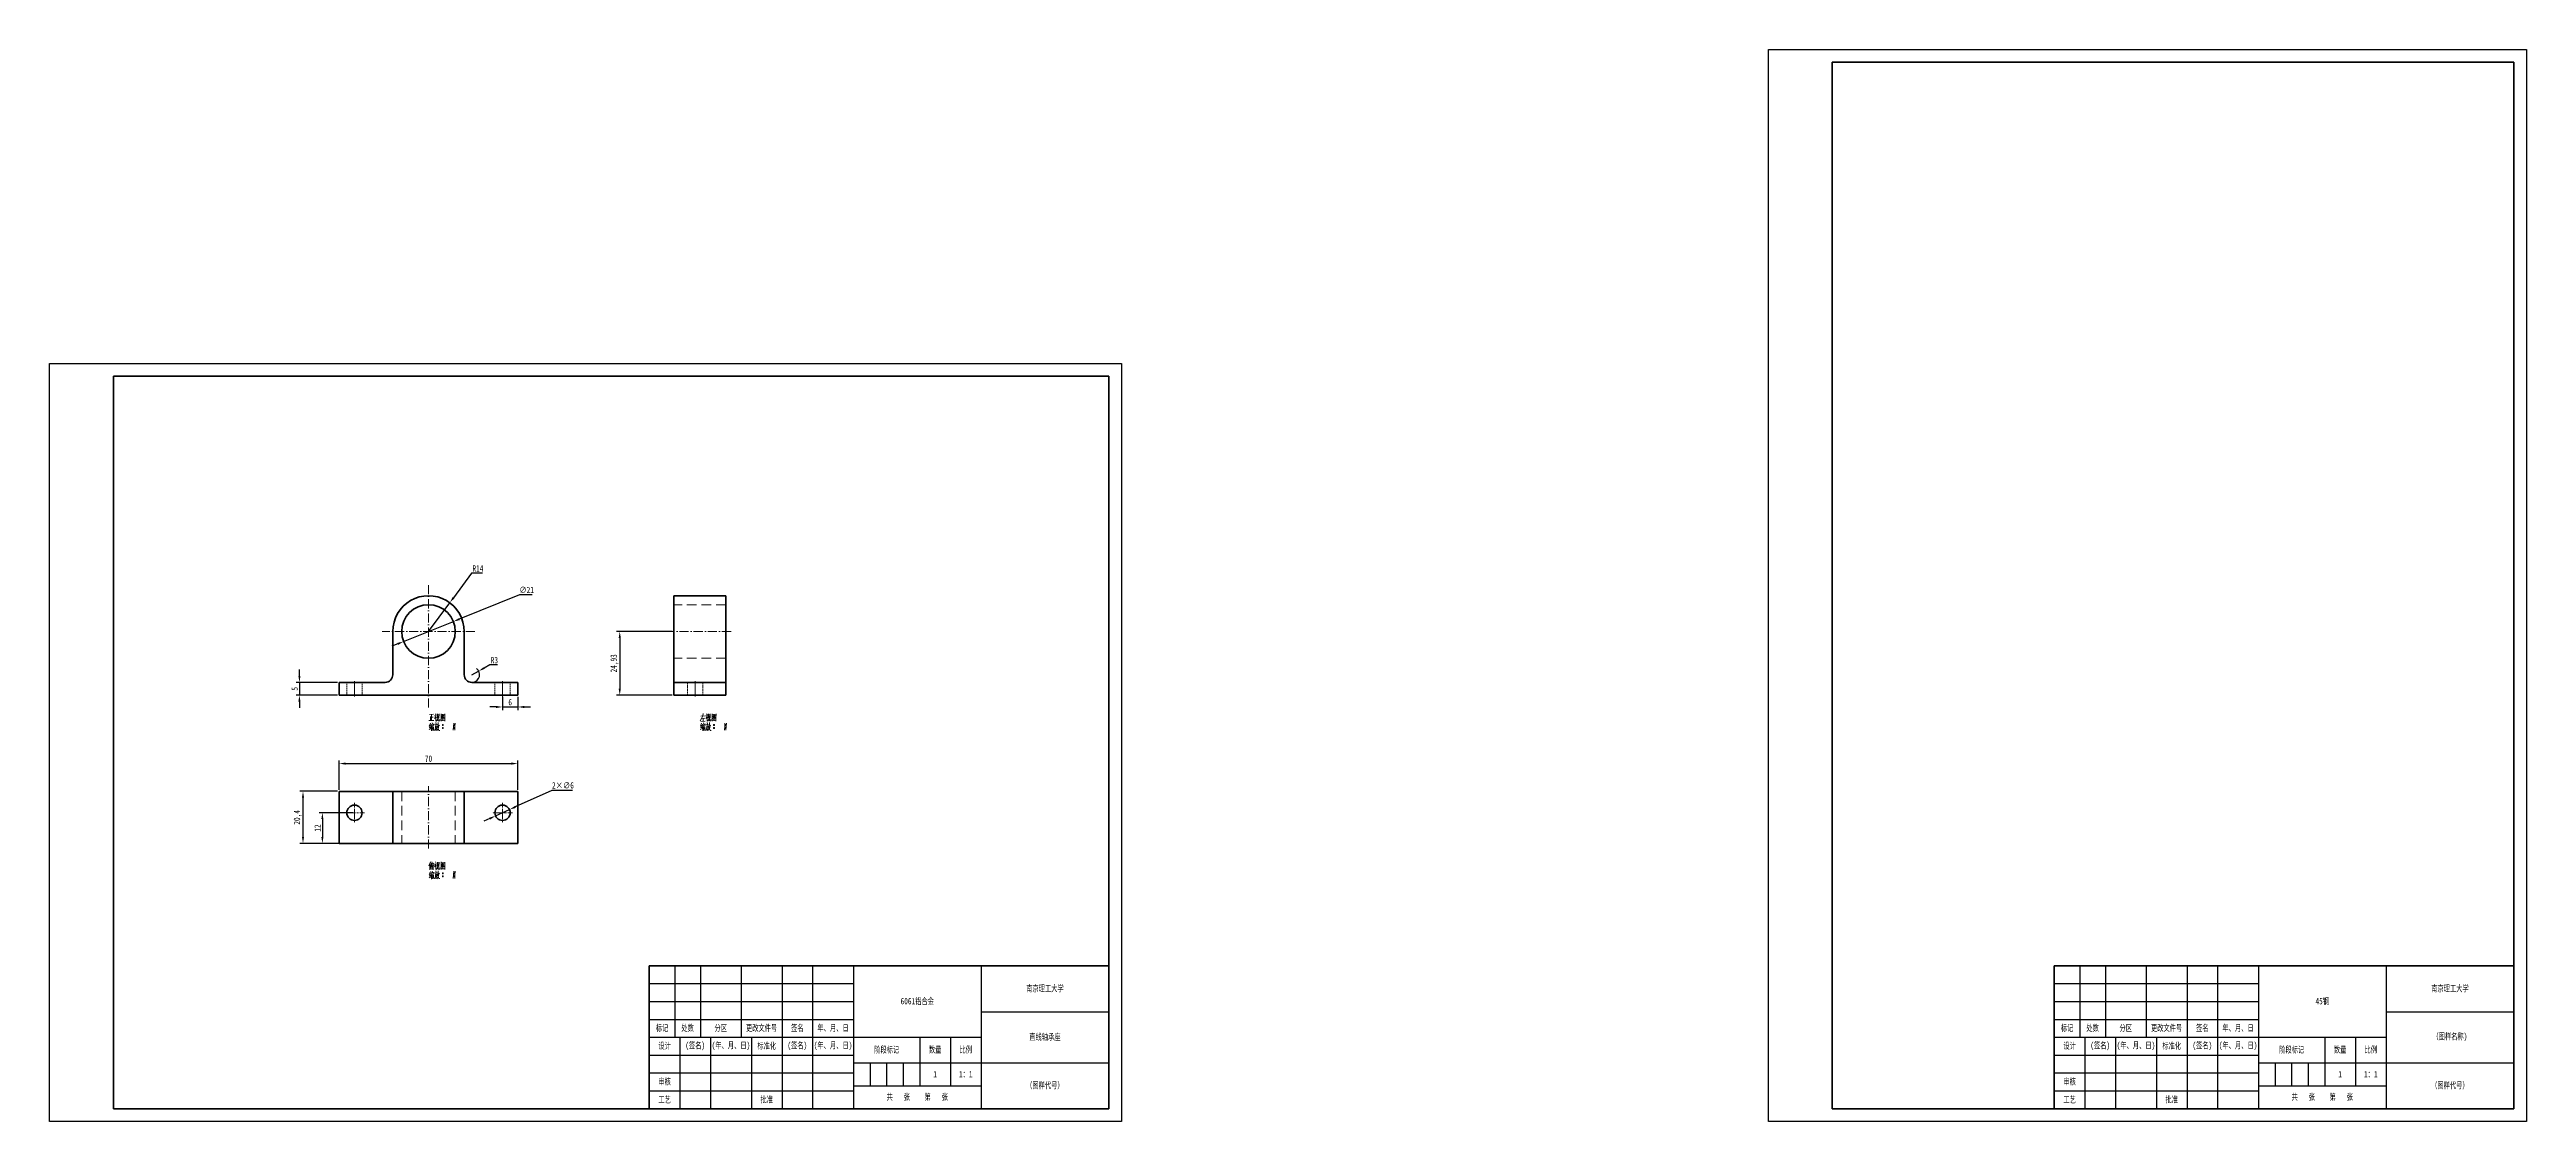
# Model space of a CAD drawing. Header units: millimetres. Extents: x 1050 to 2021, y 766 to 1186.
import ezdxf

# ---------------------------------------------------------------- set-up
doc = ezdxf.new("R2010")
doc.units = ezdxf.units.MM
doc.header["$LTSCALE"] = 0.3
for name, pattern in [('CENTER', [50.8, 31.75, -6.35, 6.35, -6.35]), ('DASHDOT', [18.5, 12, -3, 0.5, -3]), ('DASHED', [19.05, 12.7, -6.35])]:
    doc.linetypes.add(name, pattern=pattern)
for name, color, linetype, lineweight in [('尺寸线', 3, 'Continuous', 25), ('粗实线', 7, 'Continuous', 50), ('细实线', 7, 'Continuous', 25), ('细文本', 7, 'Continuous', 25), ('细点画线', 1, 'CENTER', 25), ('虚线', 2, 'DASHED', 25)]:
    doc.layers.add(name, color=color, linetype=linetype, lineweight=lineweight)
doc.styles.add('NUT Standard', font='simfang.ttf', dxfattribs={"width": 0.7, "height": 2.5})
doc.dimstyles.new('NUT Standard', dxfattribs={"dimtxt": 2.5, "dimasz": 2.5, "dimexe": 1.25, "dimexo": 0.625, "dimtad": 1, "dimtoh": 1, "dimtxsty": 'NUT Standard', "dimcen": 2.5, "dimadec": 0, "dimazin": 0, "dimtfac": 1, "dimtmove": 0, "dimatfit": 3, "dimfxl": 1, "dimarcsym": 0})

# ---------------------------------------------------------------- blocks, each defined once
blk = doc.blocks.new('*D18')
at = {"layer": 'Defpoints', "color": 0, "ltscale": 0.5, "transparency": 16777216}
for p in [(1224.8, 885.33), (1230.26, 887.81)]:
    blk.add_point(p, dxfattribs=at)
at = {"layer": '尺寸线', "color": 0, "lineweight": -2, "ltscale": 0.5, "transparency": 16777216}
for p, q in [((1246.87, 895.34), (1232.54, 888.84)), ((1254.92, 895.34), (1246.87, 895.34)), ((1222.52, 884.3), (1220.24, 883.27)), ((1224.8, 885.33), (1230.26, 887.81))]:
    blk.add_line(p, q, dxfattribs=at)
at = {"layer": '尺寸线', "color": 0, "ltscale": 0.5, "transparency": 16777216}
for points in [[(1222.35, 884.68), (1222.69, 883.92), (1224.8, 885.33)], [(1232.37, 889.22), (1232.71, 888.46), (1230.26, 887.81)]]:
    blk.add_solid(points, dxfattribs=at)
at = {"layer": '尺寸线', "color": 0, "ltscale": 0.5, "transparency": 16777216, "insert": (1251.21, 897.3), "char_height": 2.5, "attachment_point": 5, "style": 'NUT Standard'}
blk.add_mtext('2×∅6', dxfattribs=at)
blk = doc.blocks.new('*D19')
at = {"layer": 'Defpoints', "color": 0, "ltscale": 0.5, "transparency": 16777216}
for p in [(1233.53, 905.85), (1163.53, 894.97), (1233.53, 894.97)]:
    blk.add_point(p, dxfattribs=at)
at = {"layer": '尺寸线', "color": 0, "lineweight": -2, "ltscale": 0.5, "transparency": 16777216}
for p, q in [((1163.53, 895.59), (1163.53, 907.1)), ((1166.03, 905.85), (1231.03, 905.85)), ((1233.53, 895.59), (1233.53, 907.1))]:
    blk.add_line(p, q, dxfattribs=at)
at = {"layer": '尺寸线', "color": 0, "ltscale": 0.5, "transparency": 16777216}
for points in [[(1166.03, 906.27), (1166.03, 905.43), (1163.53, 905.85)], [(1231.03, 906.27), (1231.03, 905.43), (1233.53, 905.85)]]:
    blk.add_solid(points, dxfattribs=at)
at = {"layer": '尺寸线', "color": 0, "ltscale": 0.5, "transparency": 16777216, "insert": (1198.53, 907.74), "char_height": 2.5, "attachment_point": 5, "style": 'NUT Standard'}
blk.add_mtext('70', dxfattribs=at)
blk = doc.blocks.new('*D20')
at = {"layer": 'Defpoints', "color": 0, "ltscale": 0.5, "transparency": 16777216}
for p in [(1163.53, 894.97), (1149.35, 874.57), (1163.53, 874.57)]:
    blk.add_point(p, dxfattribs=at)
at = {"layer": '尺寸线', "color": 0, "lineweight": -2, "ltscale": 0.5, "transparency": 16777216}
for p, q in [((1162.9, 894.97), (1148.1, 894.97)), ((1149.35, 892.47), (1149.35, 877.07)), ((1162.9, 874.57), (1148.1, 874.57))]:
    blk.add_line(p, q, dxfattribs=at)
at = {"layer": '尺寸线', "color": 0, "ltscale": 0.5, "transparency": 16777216}
for points in [[(1148.94, 892.47), (1149.77, 892.47), (1149.35, 894.97)], [(1148.94, 877.07), (1149.77, 877.07), (1149.35, 874.57)]]:
    blk.add_solid(points, dxfattribs=at)
at = {"layer": '尺寸线', "color": 0, "ltscale": 0.5, "transparency": 16777216, "insert": (1147.29, 884.77), "char_height": 2.5, "attachment_point": 5, "rotation": 90, "style": 'NUT Standard'}
blk.add_mtext('20,4', dxfattribs=at)
blk = doc.blocks.new('*D21')
at = {"layer": 'Defpoints', "color": 0, "ltscale": 0.5, "transparency": 16777216}
for p in [(1169.53, 886.57), (1156.95, 874.57), (1169.53, 874.57)]:
    blk.add_point(p, dxfattribs=at)
at = {"layer": '尺寸线', "color": 0, "lineweight": -2, "ltscale": 0.5, "transparency": 16777216}
for p, q in [((1168.9, 886.57), (1155.7, 886.57)), ((1156.95, 884.07), (1156.95, 877.07)), ((1168.9, 874.57), (1155.7, 874.57))]:
    blk.add_line(p, q, dxfattribs=at)
at = {"layer": '尺寸线', "color": 0, "ltscale": 0.5, "transparency": 16777216}
for points in [[(1156.53, 884.07), (1157.36, 884.07), (1156.95, 886.57)], [(1156.53, 877.07), (1157.36, 877.07), (1156.95, 874.57)]]:
    blk.add_solid(points, dxfattribs=at)
at = {"layer": '尺寸线', "color": 0, "ltscale": 0.5, "transparency": 16777216, "insert": (1155.07, 880.57), "char_height": 2.5, "attachment_point": 5, "rotation": 90, "style": 'NUT Standard'}
blk.add_mtext('12', dxfattribs=at)
blk = doc.blocks.new('*D22')
at = {"layer": 'Defpoints', "color": 0, "ltscale": 0.5, "transparency": 16777216}
for p in [(1147.95, 932.66), (1163.53, 937.66), (1163.53, 932.66)]:
    blk.add_point(p, dxfattribs=at)
at = {"layer": '尺寸线', "color": 0, "lineweight": -2, "ltscale": 0.5, "transparency": 16777216}
for p, q in [((1147.95, 940.16), (1147.95, 942.66)), ((1162.9, 937.66), (1146.7, 937.66)), ((1162.9, 932.66), (1146.7, 932.66)), ((1147.95, 937.66), (1147.95, 932.66)), ((1147.95, 930.16), (1147.95, 927.66))]:
    blk.add_line(p, q, dxfattribs=at)
at = {"layer": '尺寸线', "color": 0, "ltscale": 0.5, "transparency": 16777216}
for points in [[(1147.54, 940.16), (1148.37, 940.16), (1147.95, 937.66)], [(1147.54, 930.16), (1148.37, 930.16), (1147.95, 932.66)]]:
    blk.add_solid(points, dxfattribs=at)
at = {"layer": '尺寸线', "color": 0, "ltscale": 0.5, "transparency": 16777216, "insert": (1146.06, 935.16), "char_height": 2.5, "attachment_point": 5, "rotation": 90, "style": 'NUT Standard'}
blk.add_mtext('5', dxfattribs=at)
blk = doc.blocks.new('*D23')
at = {"layer": 'Defpoints', "color": 0, "ltscale": 0.5, "transparency": 16777216}
for p in [(1294.62, 957.59), (1273.47, 932.66), (1294.62, 932.66)]:
    blk.add_point(p, dxfattribs=at)
at = {"layer": '尺寸线', "color": 0, "lineweight": -2, "ltscale": 0.5, "transparency": 16777216}
for p, q in [((1294, 957.59), (1272.22, 957.59)), ((1273.47, 955.09), (1273.47, 935.16)), ((1294, 932.66), (1272.22, 932.66))]:
    blk.add_line(p, q, dxfattribs=at)
at = {"layer": '尺寸线', "color": 0, "ltscale": 0.5, "transparency": 16777216}
for points in [[(1273.05, 955.09), (1273.89, 955.09), (1273.47, 957.59)], [(1273.05, 935.16), (1273.89, 935.16), (1273.47, 932.66)]]:
    blk.add_solid(points, dxfattribs=at)
at = {"layer": '尺寸线', "color": 0, "ltscale": 0.5, "transparency": 16777216, "insert": (1271.4, 945.12), "char_height": 2.5, "attachment_point": 5, "rotation": 90, "style": 'NUT Standard'}
blk.add_mtext('24,93', dxfattribs=at)
blk = doc.blocks.new('*D24')
at = {"layer": 'Defpoints', "color": 0, "ltscale": 0.5, "transparency": 16777216}
for p in [(1227.53, 932.66), (1233.53, 932.66), (1233.53, 928.02)]:
    blk.add_point(p, dxfattribs=at)
at = {"layer": '尺寸线', "color": 0, "lineweight": -2, "ltscale": 0.5, "transparency": 16777216}
for p, q in [((1227.53, 932.03), (1227.53, 926.77)), ((1233.53, 932.03), (1233.53, 926.77)), ((1225.03, 928.02), (1222.53, 928.02)), ((1227.53, 928.02), (1233.53, 928.02)), ((1236.03, 928.02), (1238.53, 928.02))]:
    blk.add_line(p, q, dxfattribs=at)
at = {"layer": '尺寸线', "color": 0, "ltscale": 0.5, "transparency": 16777216}
for points in [[(1225.03, 928.44), (1225.03, 927.61), (1227.53, 928.02)], [(1236.03, 928.44), (1236.03, 927.61), (1233.53, 928.02)]]:
    blk.add_solid(points, dxfattribs=at)
at = {"layer": '尺寸线', "color": 0, "ltscale": 0.5, "transparency": 16777216, "insert": (1230.53, 929.91), "char_height": 2.5, "attachment_point": 5, "style": 'NUT Standard'}
blk.add_mtext('6', dxfattribs=at)
blk = doc.blocks.new('*D25')
at = {"layer": 'Defpoints', "color": 0, "ltscale": 0.5, "transparency": 16777216}
for p in [(1218.17, 942.09), (1215.53, 940.66)]:
    blk.add_point(p, dxfattribs=at)
at = {"layer": '尺寸线', "color": 0, "lineweight": -2, "ltscale": 0.5, "transparency": 16777216}
for p, q in [((1215.53, 940.66), (1218.17, 942.09)), ((1222.56, 944.47), (1220.36, 943.28)), ((1225.5, 944.47), (1222.56, 944.47))]:
    blk.add_line(p, q, dxfattribs=at)
blk.add_arc((1215.53, 940.66), 3, 281.93662, 52.38525, dxfattribs=at)
at = {"layer": '尺寸线', "color": 0, "ltscale": 0.5, "transparency": 16777216}
blk.add_solid([(1220.16, 943.65), (1220.56, 942.92), (1218.17, 942.09)], dxfattribs=at)
at = {"layer": '尺寸线', "color": 0, "ltscale": 0.5, "transparency": 16777216, "insert": (1224.34, 946.36), "char_height": 2.5, "attachment_point": 5, "style": 'NUT Standard'}
blk.add_mtext('R3', dxfattribs=at)
blk = doc.blocks.new('*D26')
at = {"layer": 'Defpoints', "color": 0, "ltscale": 0.5, "transparency": 16777216}
for p in [(1208.27, 961.5), (1188.79, 953.67)]:
    blk.add_point(p, dxfattribs=at)
at = {"layer": '尺寸线', "color": 0, "lineweight": -2, "ltscale": 0.5, "transparency": 16777216}
for p, q in [((1234.23, 971.93), (1210.59, 962.43)), ((1239.09, 971.93), (1234.23, 971.93)), ((1188.79, 953.67), (1208.27, 961.5)), ((1186.47, 952.74), (1184.15, 951.81))]:
    blk.add_line(p, q, dxfattribs=at)
at = {"layer": '尺寸线', "color": 0, "ltscale": 0.5, "transparency": 16777216}
for points in [[(1210.44, 962.82), (1210.75, 962.05), (1208.27, 961.5)], [(1186.31, 953.13), (1186.62, 952.35), (1188.79, 953.67)]]:
    blk.add_solid(points, dxfattribs=at)
at = {"layer": '尺寸线', "color": 0, "ltscale": 0.5, "transparency": 16777216, "insert": (1236.97, 973.89), "char_height": 2.5, "attachment_point": 5, "style": 'NUT Standard'}
blk.add_mtext('∅21', dxfattribs=at)
blk = doc.blocks.new('*D27')
at = {"layer": 'Defpoints', "color": 0, "ltscale": 0.5, "transparency": 16777216}
for p in [(1206.86, 968.84), (1198.53, 957.59)]:
    blk.add_point(p, dxfattribs=at)
at = {"layer": '尺寸线', "color": 0, "lineweight": -2, "ltscale": 0.5, "transparency": 16777216}
for p, q in [((1215.44, 980.43), (1208.35, 970.85)), ((1219.74, 980.43), (1215.44, 980.43)), ((1198.53, 957.59), (1206.86, 968.84))]:
    blk.add_line(p, q, dxfattribs=at)
at = {"layer": '尺寸线', "color": 0, "ltscale": 0.5, "transparency": 16777216}
blk.add_solid([(1208.01, 971.1), (1208.68, 970.6), (1206.86, 968.84)], dxfattribs=at)
at = {"layer": '尺寸线', "color": 0, "ltscale": 0.5, "transparency": 16777216, "insert": (1217.9, 982.3), "char_height": 2.5, "attachment_point": 5, "style": 'NUT Standard'}
blk.add_mtext('R14', dxfattribs=at)

msp = doc.modelspace()

# ---------------------------------------------------------------- linework, layer by layer
for p, q in [((1723.555, 765.619), (1723.555, 1185.619)), ((1723.555, 1185.619), (2020.555, 1185.619)), ((2020.555, 1185.619), (2020.555, 765.619)), ((1050.042, 1062.619), (1470.042, 1062.619)), ((1050.042, 765.619), (1050.042, 1062.619)), ((1470.042, 1062.619), (1470.042, 765.619)), ((2015.555, 854.619), (2015.555, 770.619)), ((1470.042, 765.619), (1050.042, 765.619)), ((2020.555, 765.619), (1723.555, 765.619))]:
    msp.add_line(p, q)
at = {"color": 7, "lineweight": 35}
for p, q in [((1294.623, 971.587), (1294.623, 957.587)), ((1315.023, 971.587), (1294.623, 971.587)), ((1315.023, 971.587), (1315.023, 957.587)), ((1184.529, 940.656), (1184.529, 957.587)), ((1212.529, 940.656), (1212.529, 957.587)), ((1294.623, 940.656), (1294.623, 957.587)), ((1315.023, 940.656), (1315.023, 957.587)), ((1163.529, 937.656), (1163.529, 932.656)), ((1163.529, 937.656), (1181.529, 937.656)), ((1233.529, 932.656), (1163.529, 932.656)), ((1233.529, 937.656), (1215.529, 937.656)), ((1233.529, 932.656), (1233.529, 937.656)), ((1294.623, 940.656), (1294.623, 937.656)), ((1294.623, 937.656), (1315.023, 937.656)), ((1294.623, 937.656), (1294.623, 932.656)), ((1294.623, 932.656), (1315.023, 932.656)), ((1315.023, 940.656), (1315.023, 937.656)), ((1315.023, 937.656), (1315.023, 932.656)), ((1163.529, 894.969), (1163.529, 874.569)), ((1163.529, 894.969), (1181.529, 894.969)), ((1184.529, 894.969), (1181.529, 894.969)), ((1184.529, 894.969), (1184.529, 874.569)), ((1212.529, 894.969), (1184.529, 894.969)), ((1215.529, 894.969), (1212.529, 894.969)), ((1212.529, 894.969), (1212.529, 874.569)), ((1233.529, 894.969), (1215.529, 894.969)), ((1233.529, 894.969), (1233.529, 874.569)), ((1163.529, 874.569), (1181.529, 874.569)), ((1184.529, 874.569), (1181.529, 874.569)), ((1212.529, 874.569), (1184.529, 874.569)), ((1215.529, 874.569), (1212.529, 874.569)), ((1233.529, 874.569), (1215.529, 874.569))]:
    msp.add_line(p, q, dxfattribs=at)
at = {"color": 7, "linetype": 'DASHED', "lineweight": 13, "ltscale": 0.125}
for p, q in [((1300.023, 932.656), (1300.023, 937.656)), ((1306.023, 932.656), (1306.023, 937.656))]:
    msp.add_line(p, q, dxfattribs=at)
at = {"color": 7, "lineweight": 13}
for points in [[(1198.704, 922.681), (1200.664, 922.786)], [(1198.984, 925.096), (1200.489, 925.166)], [(1199.264, 924.291), (1199.264, 922.716)], [(1199.754, 925.096), (1199.754, 923.941), (1199.754, 922.751)], [(1199.754, 923.976), (1200.384, 924.046)], [(1201.574, 924.711), (1201.399, 924.221), (1200.909, 923.486)], [(1200.944, 924.501), (1201.504, 924.571)], [(1201.224, 925.376), (1201.504, 924.956)], [(1201.399, 924.221), (1201.399, 922.436)], [(1201.399, 924.046), (1201.714, 923.731)], [(1201.504, 922.436), (1201.784, 922.716)], [(1201.784, 922.716), (1202.029, 923.066)], [(1201.994, 925.341), (1201.994, 923.661)], [(1202.659, 925.166), (1201.994, 925.096)], [(1202.204, 923.696), (1202.029, 923.066)], [(1202.309, 924.746), (1202.204, 923.696)], [(1202.344, 922.716), (1202.344, 923.801)], [(1202.484, 922.611), (1202.344, 922.716)], [(1202.904, 922.611), (1202.484, 922.611)], [(1202.589, 923.591), (1202.659, 925.271)], [(1202.904, 923.241), (1202.904, 922.611)], [(1203.429, 925.376), (1203.429, 923.906), (1203.429, 922.401)], [(1203.429, 925.341), (1203.429, 923.941), (1203.429, 922.541)], [(1204.899, 925.201), (1203.429, 925.061)], [(1203.429, 922.646), (1204.794, 922.751)], [(1203.499, 923.451), (1203.989, 923.871)], [(1204.199, 924.921), (1203.639, 924.116)], [(1203.954, 924.361), (1204.654, 923.626)], [(1203.954, 923.276), (1204.304, 922.891)], [(1203.989, 924.571), (1204.444, 924.641)], [(1203.989, 923.871), (1204.199, 924.151)], [(1204.059, 923.661), (1204.304, 923.381)], [(1204.199, 924.151), (1204.549, 924.781)], [(1204.654, 923.626), (1204.829, 923.661)], [(1204.864, 922.471), (1204.864, 922.576), (1204.794, 922.751)], [(1204.864, 922.576), (1204.864, 923.941), (1204.899, 925.341)], [(1305.523, 923.486), (1304.963, 922.611)], [(1305.173, 924.466), (1306.993, 924.606)], [(1305.278, 922.366), (1306.993, 922.471)], [(1305.978, 924.536), (1305.523, 923.486)], [(1305.663, 923.556), (1306.748, 923.661)], [(1306.188, 925.481), (1305.978, 924.536)], [(1306.188, 923.591), (1306.153, 922.401)], [(1307.868, 924.711), (1307.693, 924.221), (1307.203, 923.486)], [(1307.238, 924.501), (1307.798, 924.571)], [(1307.518, 925.376), (1307.798, 924.956)], [(1307.693, 924.221), (1307.693, 922.436)], [(1307.693, 924.046), (1308.008, 923.731)], [(1307.798, 922.436), (1308.078, 922.716)], [(1308.078, 922.716), (1308.323, 923.066)], [(1308.288, 925.341), (1308.288, 923.661)], [(1308.953, 925.166), (1308.288, 925.096)], [(1308.498, 923.696), (1308.323, 923.066)], [(1308.603, 924.746), (1308.498, 923.696)], [(1308.638, 922.716), (1308.638, 923.801)], [(1308.778, 922.611), (1308.638, 922.716)], [(1309.198, 922.611), (1308.778, 922.611)], [(1308.883, 923.591), (1308.953, 925.271)], [(1309.198, 923.241), (1309.198, 922.611)], [(1309.723, 925.376), (1309.723, 923.906), (1309.723, 922.401)], [(1309.723, 925.341), (1309.723, 923.941), (1309.723, 922.541)], [(1311.193, 925.201), (1309.723, 925.061)], [(1309.723, 922.646), (1311.088, 922.751)], [(1309.793, 923.451), (1310.283, 923.871)], [(1310.493, 924.921), (1309.933, 924.116)], [(1310.248, 924.361), (1310.948, 923.626)], [(1310.248, 923.276), (1310.598, 922.891)], [(1310.283, 924.571), (1310.738, 924.641)], [(1310.283, 923.871), (1310.493, 924.151)], [(1310.353, 923.661), (1310.598, 923.381)], [(1310.493, 924.151), (1310.843, 924.781)], [(1310.948, 923.626), (1311.123, 923.661)], [(1311.158, 922.471), (1311.158, 922.576), (1311.088, 922.751)], [(1311.158, 922.576), (1311.158, 923.941), (1311.193, 925.341)], [(1198.739, 919.181), (1199.439, 919.566)], [(1199.194, 920.616), (1198.774, 920.476)], [(1199.264, 921.631), (1198.809, 920.546)], [(1198.844, 919.846), (1199.369, 920.021)], [(1199.334, 920.861), (1198.879, 919.846)], [(1199.649, 920.336), (1199.334, 919.846)], [(1199.579, 921.316), (1199.474, 920.756)], [(1199.579, 921.176), (1200.629, 921.316)], [(1199.824, 920.896), (1199.649, 920.336)], [(1199.684, 920.406), (1199.684, 918.691)], [(1199.894, 920.616), (1200.594, 920.721)], [(1199.964, 921.806), (1200.139, 921.421)], [(1199.964, 920.196), (1199.999, 918.796)], [(1199.964, 920.091), (1200.489, 920.161)], [(1199.999, 919.531), (1200.384, 919.601)], [(1200.454, 919.041), (1200.034, 918.971)], [(1200.209, 920.651), (1200.139, 920.091)], [(1200.524, 920.266), (1200.454, 918.866)], [(1200.664, 921.421), (1200.524, 920.966)], [(1201.434, 921.036), (1201.329, 920.126), (1201.224, 919.706), (1200.909, 918.831)], [(1200.944, 920.966), (1201.994, 921.106)], [(1201.749, 920.546), (1201.644, 919.706), (1201.504, 918.866), (1201.294, 919.146)], [(1201.364, 920.371), (1201.749, 920.441)], [(1201.434, 921.876), (1201.539, 921.316)], [(1202.134, 919.286), (1201.749, 918.761)], [(1202.134, 920.546), (1201.959, 919.986)], [(1202.064, 920.301), (1202.624, 918.866)], [(1202.274, 921.176), (1202.134, 920.546)], [(1202.414, 919.916), (1202.134, 919.286)], [(1202.204, 920.791), (1202.904, 920.931)], [(1202.344, 921.911), (1202.274, 921.176)], [(1202.624, 920.861), (1202.414, 919.916)], [(1202.624, 918.866), (1202.939, 918.866)], [(1203.954, 921.001), (1204.339, 921.001)], [(1203.954, 919.741), (1204.339, 919.741)], [(1203.989, 921.106), (1204.304, 921.106)], [(1203.989, 920.861), (1204.304, 920.861)], [(1203.989, 919.846), (1204.304, 919.846)], [(1203.989, 919.601), (1204.304, 919.601)], [(1208.399, 921.736), (1208.294, 920.336), (1208.189, 918.936)], [(1208.399, 921.001), (1208.784, 921.001)], [(1208.399, 919.741), (1208.784, 919.741)], [(1208.434, 921.106), (1208.749, 921.106)], [(1208.434, 920.861), (1208.749, 920.861)], [(1208.434, 919.846), (1208.749, 919.846)], [(1208.434, 919.601), (1208.749, 919.601)], [(1208.994, 921.736), (1208.889, 920.336), (1208.784, 918.936)], [(1305.033, 919.181), (1305.733, 919.566)], [(1305.488, 920.616), (1305.068, 920.476)], [(1305.558, 921.631), (1305.103, 920.546)], [(1305.138, 919.846), (1305.663, 920.021)], [(1305.628, 920.861), (1305.173, 919.846)], [(1305.943, 920.336), (1305.628, 919.846)], [(1305.873, 921.316), (1305.768, 920.756)], [(1305.873, 921.176), (1306.923, 921.316)], [(1306.118, 920.896), (1305.943, 920.336)], [(1305.978, 920.406), (1305.978, 918.691)], [(1306.188, 920.616), (1306.888, 920.721)], [(1306.258, 921.806), (1306.433, 921.421)], [(1306.258, 920.196), (1306.293, 918.796)], [(1306.258, 920.091), (1306.783, 920.161)], [(1306.293, 919.531), (1306.678, 919.601)], [(1306.748, 919.041), (1306.328, 918.971)], [(1306.503, 920.651), (1306.433, 920.091)], [(1306.818, 920.266), (1306.748, 918.866)], [(1306.958, 921.421), (1306.818, 920.966)], [(1307.728, 921.036), (1307.623, 920.126), (1307.518, 919.706), (1307.203, 918.831)], [(1307.238, 920.966), (1308.288, 921.106)], [(1308.043, 920.546), (1307.938, 919.706), (1307.798, 918.866), (1307.588, 919.146)], [(1307.658, 920.371), (1308.043, 920.441)], [(1307.728, 921.876), (1307.833, 921.316)], [(1308.428, 919.286), (1308.043, 918.761)], [(1308.428, 920.546), (1308.253, 919.986)], [(1308.358, 920.301), (1308.918, 918.866)], [(1308.568, 921.176), (1308.428, 920.546)], [(1308.708, 919.916), (1308.428, 919.286)], [(1308.498, 920.791), (1309.198, 920.931)], [(1308.638, 921.911), (1308.568, 921.176)], [(1308.918, 920.861), (1308.708, 919.916)], [(1308.918, 918.866), (1309.233, 918.866)], [(1310.248, 921.001), (1310.633, 921.001)], [(1310.248, 919.741), (1310.633, 919.741)], [(1310.283, 921.106), (1310.598, 921.106)], [(1310.283, 920.861), (1310.598, 920.861)], [(1310.283, 919.846), (1310.598, 919.846)], [(1310.283, 919.601), (1310.598, 919.601)], [(1314.693, 921.736), (1314.588, 920.336), (1314.483, 918.936)], [(1314.693, 921.001), (1315.078, 921.001)], [(1314.693, 919.741), (1315.078, 919.741)], [(1314.728, 921.106), (1315.043, 921.106)], [(1314.728, 920.861), (1315.043, 920.861)], [(1314.728, 919.846), (1315.043, 919.846)], [(1314.728, 919.601), (1315.043, 919.601)], [(1315.288, 921.736), (1315.183, 920.336), (1315.078, 918.936)], [(1199.334, 867.394), (1198.634, 865.784)], [(1199.089, 866.729), (1199.089, 865.504), (1199.089, 864.244)], [(1199.369, 864.979), (1199.194, 864.349)], [(1199.474, 865.609), (1199.369, 864.979)], [(1199.509, 866.904), (1199.474, 865.609)], [(1199.509, 866.659), (1200.629, 866.834)], [(1199.789, 866.029), (1199.544, 865.574)], [(1199.894, 866.554), (1199.789, 866.029)], [(1199.789, 866.029), (1199.789, 864.279)], [(1199.894, 867.359), (1200.104, 866.869)], [(1199.894, 865.854), (1200.699, 865.994)], [(1199.964, 865.609), (1200.104, 865.189)], [(1200.349, 864.244), (1200.069, 864.699)], [(1200.349, 866.659), (1200.349, 865.469), (1200.349, 864.244)], [(1201.574, 866.624), (1201.399, 866.134), (1200.909, 865.399)], [(1200.944, 866.414), (1201.504, 866.484)], [(1201.224, 867.289), (1201.504, 866.869)], [(1201.399, 866.134), (1201.399, 864.349)], [(1201.399, 865.959), (1201.714, 865.644)], [(1201.434, 863.789), (1201.539, 863.229)], [(1201.504, 864.349), (1201.784, 864.629)], [(1201.784, 864.629), (1202.029, 864.979)], [(1201.994, 867.254), (1201.994, 865.574)], [(1202.659, 867.079), (1201.994, 867.009)], [(1202.204, 865.609), (1202.029, 864.979)], [(1202.309, 866.659), (1202.204, 865.609)], [(1202.344, 863.824), (1202.274, 863.089)], [(1202.344, 864.629), (1202.344, 865.714)], [(1202.484, 864.524), (1202.344, 864.629)], [(1202.904, 864.524), (1202.484, 864.524)], [(1202.589, 865.504), (1202.659, 867.184)], [(1202.904, 865.154), (1202.904, 864.524)], [(1203.429, 867.289), (1203.429, 865.819), (1203.429, 864.314)], [(1203.429, 867.254), (1203.429, 865.854), (1203.429, 864.454)], [(1204.899, 867.114), (1203.429, 866.974)], [(1203.429, 864.559), (1204.794, 864.664)], [(1203.499, 865.364), (1203.989, 865.784)], [(1204.199, 866.834), (1203.639, 866.029)], [(1203.954, 866.274), (1204.654, 865.539)], [(1203.954, 865.189), (1204.304, 864.804)], [(1203.989, 866.484), (1204.444, 866.554)], [(1203.989, 865.784), (1204.199, 866.064)], [(1204.059, 865.574), (1204.304, 865.294)], [(1204.199, 866.064), (1204.549, 866.694)], [(1204.654, 865.539), (1204.829, 865.574)], [(1204.864, 864.384), (1204.864, 864.489), (1204.794, 864.664)], [(1204.864, 864.489), (1204.864, 865.854), (1204.899, 867.254)], [(1198.739, 861.094), (1199.439, 861.479)], [(1199.194, 862.529), (1198.774, 862.389)], [(1199.264, 863.544), (1198.809, 862.459)], [(1198.844, 861.759), (1199.369, 861.934)], [(1199.334, 862.774), (1198.879, 861.759)], [(1199.649, 862.249), (1199.334, 861.759)], [(1199.579, 863.229), (1199.474, 862.669)], [(1199.579, 863.089), (1200.629, 863.229)], [(1199.824, 862.809), (1199.649, 862.249)], [(1199.684, 862.319), (1199.684, 860.604)], [(1199.894, 862.529), (1200.594, 862.634)], [(1199.964, 863.719), (1200.139, 863.334)], [(1199.964, 862.109), (1199.999, 860.709)], [(1199.964, 862.004), (1200.489, 862.074)], [(1199.999, 861.444), (1200.384, 861.514)], [(1200.454, 860.954), (1200.034, 860.884)], [(1200.209, 862.564), (1200.139, 862.004)], [(1200.524, 862.179), (1200.454, 860.779)], [(1200.664, 863.334), (1200.524, 862.879)], [(1201.434, 862.949), (1201.329, 862.039), (1201.224, 861.619), (1200.909, 860.744)], [(1200.944, 862.879), (1201.994, 863.019)], [(1201.749, 862.459), (1201.644, 861.619), (1201.504, 860.779), (1201.294, 861.059)], [(1201.364, 862.284), (1201.749, 862.354)], [(1202.134, 861.199), (1201.749, 860.674)], [(1202.134, 862.459), (1201.959, 861.899)], [(1202.064, 862.214), (1202.624, 860.779)], [(1202.274, 863.089), (1202.134, 862.459)], [(1202.414, 861.829), (1202.134, 861.199)], [(1202.204, 862.704), (1202.904, 862.844)], [(1202.624, 862.774), (1202.414, 861.829)], [(1202.624, 860.779), (1202.939, 860.779)], [(1203.954, 862.914), (1204.339, 862.914)], [(1203.954, 861.654), (1204.339, 861.654)], [(1203.989, 863.019), (1204.304, 863.019)], [(1203.989, 862.774), (1204.304, 862.774)], [(1203.989, 861.759), (1204.304, 861.759)], [(1203.989, 861.514), (1204.304, 861.514)], [(1208.399, 863.649), (1208.294, 862.249), (1208.189, 860.849)], [(1208.399, 862.914), (1208.784, 862.914)], [(1208.399, 861.654), (1208.784, 861.654)], [(1208.434, 863.019), (1208.749, 863.019)], [(1208.434, 862.774), (1208.749, 862.774)], [(1208.434, 861.759), (1208.749, 861.759)], [(1208.434, 861.514), (1208.749, 861.514)], [(1208.994, 863.649), (1208.889, 862.249), (1208.784, 860.849)]]:
    msp.add_lwpolyline(points, dxfattribs=at)
for points in [[(1204.059, 920.791), (1204.234, 920.791), (1204.339, 920.896), (1204.339, 921.071), (1204.234, 921.176), (1204.059, 921.176), (1203.954, 921.071), (1203.954, 920.896)], [(1204.059, 919.531), (1204.234, 919.531), (1204.339, 919.636), (1204.339, 919.811), (1204.234, 919.916), (1204.059, 919.916), (1203.954, 919.811), (1203.954, 919.636)], [(1208.504, 920.791), (1208.679, 920.791), (1208.784, 920.896), (1208.784, 921.071), (1208.679, 921.176), (1208.504, 921.176), (1208.399, 921.071), (1208.399, 920.896)], [(1208.504, 919.531), (1208.679, 919.531), (1208.784, 919.636), (1208.784, 919.811), (1208.679, 919.916), (1208.504, 919.916), (1208.399, 919.811), (1208.399, 919.636)], [(1310.353, 920.791), (1310.528, 920.791), (1310.633, 920.896), (1310.633, 921.071), (1310.528, 921.176), (1310.353, 921.176), (1310.248, 921.071), (1310.248, 920.896)], [(1310.353, 919.531), (1310.528, 919.531), (1310.633, 919.636), (1310.633, 919.811), (1310.528, 919.916), (1310.353, 919.916), (1310.248, 919.811), (1310.248, 919.636)], [(1314.798, 920.791), (1314.973, 920.791), (1315.078, 920.896), (1315.078, 921.071), (1314.973, 921.176), (1314.798, 921.176), (1314.693, 921.071), (1314.693, 920.896)], [(1314.798, 919.531), (1314.973, 919.531), (1315.078, 919.636), (1315.078, 919.811), (1314.973, 919.916), (1314.798, 919.916), (1314.693, 919.811), (1314.693, 919.636)], [(1204.059, 862.704), (1204.234, 862.704), (1204.339, 862.809), (1204.339, 862.984), (1204.234, 863.089), (1204.059, 863.089), (1203.954, 862.984), (1203.954, 862.809)], [(1204.059, 861.444), (1204.234, 861.444), (1204.339, 861.549), (1204.339, 861.724), (1204.234, 861.829), (1204.059, 861.829), (1203.954, 861.724), (1203.954, 861.549)], [(1208.504, 862.704), (1208.679, 862.704), (1208.784, 862.809), (1208.784, 862.984), (1208.679, 863.089), (1208.504, 863.089), (1208.399, 862.984), (1208.399, 862.809)], [(1208.504, 861.444), (1208.679, 861.444), (1208.784, 861.549), (1208.784, 861.724), (1208.679, 861.829), (1208.504, 861.829), (1208.399, 861.724), (1208.399, 861.549)]]:
    msp.add_lwpolyline(points, close=True, dxfattribs=at)
at = {"color": 7, "lineweight": 35}
for centre, radius in [((1198.529, 957.587), 10.5), ((1169.529, 886.569), 3), ((1227.529, 886.569), 3)]:
    msp.add_circle(centre, radius, dxfattribs=at)
for centre, radius, start, end in [((1198.529, 957.587), 14, 0, 180.000005), ((1181.529, 940.656), 3, 269.999997, 0), ((1215.529, 940.656), 3, 180.000005, 269.999997)]:
    msp.add_arc(centre, radius, start, end, dxfattribs=at)
at = {"layer": '粗实线'}
for p, q in [((1748.555, 770.619), (1748.555, 1180.619)), ((1748.555, 1180.619), (2015.555, 1180.619)), ((2015.555, 1180.619), (2015.555, 770.619)), ((1075.042, 770.619), (1075.042, 1057.619)), ((1075.042, 1057.619), (1465.042, 1057.619)), ((1465.042, 1057.619), (1465.042, 770.619)), ((1285.042, 826.619), (1465.042, 826.619)), ((1285.042, 770.619), (1285.042, 826.619)), ((1835.555, 826.619), (2015.555, 826.619)), ((1835.555, 770.619), (1835.555, 826.619)), ((1465.042, 770.619), (1075.042, 770.619)), ((1285.042, 770.619), (1465.042, 770.619)), ((2015.555, 770.619), (1748.555, 770.619))]:
    msp.add_line(p, q, dxfattribs=at)
at = {"layer": '细实线'}
for p, q in [((1295.042, 826.619), (1295.042, 798.619)), ((1305.042, 826.619), (1305.042, 798.619)), ((1321.042, 826.619), (1321.042, 798.619)), ((1337.042, 826.619), (1337.042, 798.619)), ((1349.042, 826.619), (1349.042, 798.619)), ((1365.042, 826.619), (1365.042, 770.619)), ((1415.042, 826.619), (1415.042, 770.619)), ((1845.555, 826.619), (1845.555, 798.619)), ((1855.555, 826.619), (1855.555, 798.619)), ((1871.555, 826.619), (1871.555, 798.619)), ((1887.555, 826.619), (1887.555, 798.619)), ((1899.555, 826.619), (1899.555, 798.619)), ((1915.555, 826.619), (1915.555, 770.619)), ((1965.555, 826.619), (1965.555, 770.619)), ((1285.042, 819.619), (1365.042, 819.619)), ((1835.555, 819.619), (1915.555, 819.619)), ((1285.042, 812.619), (1365.042, 812.619)), ((1285.042, 805.619), (1365.042, 805.619)), ((1415.042, 808.619), (1465.042, 808.619)), ((1835.555, 812.619), (1915.555, 812.619)), ((1835.555, 805.619), (1915.555, 805.619)), ((1965.555, 808.619), (2015.555, 808.619)), ((1285.042, 798.619), (1415.042, 798.619)), ((1297.042, 798.619), (1297.042, 770.619)), ((1309.042, 798.619), (1309.042, 770.619)), ((1325.042, 798.619), (1325.042, 770.619)), ((1337.042, 798.619), (1337.042, 770.619)), ((1349.042, 798.619), (1349.042, 770.619)), ((1391.042, 798.619), (1391.042, 779.619)), ((1403.042, 798.619), (1403.042, 779.619)), ((1835.555, 798.619), (1965.555, 798.619)), ((1847.555, 798.619), (1847.555, 770.619)), ((1859.555, 798.619), (1859.555, 770.619)), ((1875.555, 798.619), (1875.555, 770.619)), ((1887.555, 798.619), (1887.555, 770.619)), ((1899.555, 798.619), (1899.555, 770.619)), ((1941.555, 798.619), (1941.555, 779.619)), ((1953.555, 798.619), (1953.555, 779.619)), ((1285.042, 791.619), (1365.042, 791.619)), ((1365.042, 788.619), (1465.042, 788.619)), ((1371.542, 788.619), (1371.542, 779.619)), ((1378.042, 788.619), (1378.042, 779.619)), ((1384.542, 788.619), (1384.542, 779.619)), ((1835.555, 791.619), (1915.555, 791.619)), ((1915.555, 788.619), (2015.555, 788.619)), ((1922.055, 788.619), (1922.055, 779.619)), ((1928.555, 788.619), (1928.555, 779.619)), ((1935.055, 788.619), (1935.055, 779.619)), ((1285.042, 784.619), (1365.042, 784.619)), ((1285.042, 777.619), (1365.042, 777.619)), ((1365.042, 779.619), (1415.042, 779.619)), ((1835.555, 784.619), (1915.555, 784.619)), ((1835.555, 777.619), (1915.555, 777.619)), ((1915.555, 779.619), (1965.555, 779.619))]:
    msp.add_line(p, q, dxfattribs=at)
at = {"layer": '细点画线', "linetype": 'DASHDOT', "lineweight": 13}
for p, q in [((1198.529, 975.787), (1198.529, 927.348)), ((1216.729, 957.587), (1180.329, 957.587)), ((1317.063, 957.587), (1292.582, 957.587)), ((1198.529, 872.529), (1198.529, 897.009))]:
    msp.add_line(p, q, dxfattribs=at)
at = {"layer": '细点画线', "linetype": 'DASHDOT', "lineweight": 13, "ltscale": 0.15}
for p, q in [((1169.529, 932.156), (1169.529, 938.156)), ((1227.529, 932.156), (1227.529, 938.156)), ((1303.023, 932.156), (1303.023, 938.156))]:
    msp.add_line(p, q, dxfattribs=at)
at = {"layer": '细点画线', "linetype": 'DASHDOT', "lineweight": 13, "ltscale": 0.195}
for p, q in [((1173.429, 886.569), (1165.629, 886.569)), ((1169.529, 890.469), (1169.529, 882.669)), ((1231.429, 886.569), (1223.629, 886.569)), ((1227.529, 890.469), (1227.529, 882.669))]:
    msp.add_line(p, q, dxfattribs=at)
at = {"layer": '虚线', "linetype": 'DASHED', "lineweight": 13}
for p, q in [((1315.023, 968.087), (1294.623, 968.087)), ((1315.023, 947.087), (1294.623, 947.087)), ((1188.029, 894.969), (1188.029, 874.569)), ((1209.029, 894.969), (1209.029, 874.569))]:
    msp.add_line(p, q, dxfattribs=at)
at = {"layer": '虚线', "linetype": 'DASHED', "lineweight": 13, "ltscale": 0.125}
for p, q in [((1166.529, 937.656), (1166.529, 932.656)), ((1172.529, 937.656), (1172.529, 932.656)), ((1224.529, 937.656), (1224.529, 932.656)), ((1230.529, 937.656), (1230.529, 932.656)), ((1300.023, 932.656), (1300.023, 937.656)), ((1306.023, 932.656), (1306.023, 937.656))]:
    msp.add_line(p, q, dxfattribs=at)

# ---------------------------------------------------------------- texts
at = {"layer": '粗实线', "char_height": 2.5, "attachment_point": 5, "style": 'NUT Standard'}
for s, insert in [('\\pxqc;{\\fFangSong|b0|i0|c134|p49;1}', (1397.042, 784.119)), ('\\pxqc;{\\fFangSong|b0|i0|c134|p49;1：1}', (1409.042, 784.119)), ('\\pxqc;{\\fFangSong|b0|i0|c134|p49;1}', (1947.555, 784.119)), ('\\pxqc;{\\fFangSong|b0|i0|c134|p49;1：1}', (1959.555, 784.119))]:
    msp.add_mtext_dynamic_manual_height_columns(s, width=12, gutter_width=12.5, heights=[0], dxfattribs=dict(at, insert=insert))
at = {"layer": '粗实线', "char_height": 2.5, "width": 12, "attachment_point": 5, "style": 'NUT Standard'}
for s, insert in [('工艺', (1841.555, 774.119)), ('批准', (1881.555, 774.119))]:
    msp.add_mtext(s, dxfattribs=dict(at, insert=insert))
at = {"layer": '细文本', "char_height": 2.5, "attachment_point": 5, "style": 'NUT Standard'}
for s, insert, width in [('{\\fFangSong|b0|i0|c134|p49;南京理工大学}', (1440.042, 817.619), 50), ('{\\fFangSong|b0|i0|c134|p49;南京理工大学}', (1990.555, 817.619), 50), ('6061铝合金', (1390.042, 812.619), 50), ('45钢', (1940.555, 812.619), 50), ('标记', (1290.042, 802.119), 10), ('设计', (1291.042, 795.119), 12), ('处数', (1300.042, 802.119), 10), ('(签名)', (1303.042, 795.119), 12), ('(年、月、日)', (1317.042, 795.119), 16), ('分区', (1313.042, 802.119), 16), ('更改文件号', (1329.042, 802.119), 16), ('标准化', (1331.042, 795.119), 12), ('(签名)', (1343.042, 795.119), 12), ('签名', (1343.042, 802.119), 12), ('(年、月、日)', (1357.042, 795.119), 16), ('年、月、日', (1357.042, 802.119), 16), ('直线轴承座', (1440.042, 798.619), 50), ('标记', (1840.555, 802.119), 10), ('设计', (1841.555, 795.119), 12), ('处数', (1850.555, 802.119), 10), ('(签名)', (1853.555, 795.119), 12), ('(年、月、日)', (1867.555, 795.119), 16), ('分区', (1863.555, 802.119), 16), ('更改文件号', (1879.555, 802.119), 16), ('标准化', (1881.555, 795.119), 12), ('(签名)', (1893.555, 795.119), 12), ('签名', (1893.555, 802.119), 12), ('(年、月、日)', (1907.555, 795.119), 16), ('年、月、日', (1907.555, 802.119), 16), ('（图样名称)', (1990.555, 798.619), 50), ('阶段标记', (1378.042, 793.619), 26), ('数量', (1397.042, 793.619), 12), ('比例', (1409.042, 793.619), 12), ('阶段标记', (1928.555, 793.619), 26), ('数量', (1947.555, 793.619), 12), ('比例', (1959.555, 793.619), 12), ('审核', (1291.042, 781.119), 12), ('共   张    第   张', (1390.042, 775.119), 50), ('（图样代号）', (1440.042, 779.619), 50), ('审核', (1841.555, 781.119), 12), ('共   张    第   张', (1940.555, 775.119), 50), ('（图样代号）', (1990.555, 779.619), 50), ('工艺', (1291.042, 774.119), 12), ('批准', (1331.042, 774.119), 12)]:
    msp.add_mtext(s, dxfattribs=dict(at, insert=insert, width=width))

# ---------------------------------------------------------------- dimensions: what is measured, and where the dimension line sits
at = {"layer": '尺寸线', "ltscale": 0.5}
dim = msp.add_radius_dim(center=(1198.529, 957.587), mpoint=(1206.86, 968.838), dimstyle='NUT Standard', dxfattribs=at)
dim.commit()
dim.dimension.update_dxf_attribs({"geometry": '*D27', "text_midpoint": (1217.901, 980.426), "dimtype": 164})
dim = msp.add_diameter_dim_2p(p1=(1188.786, 953.672), p2=(1208.272, 961.502), dimstyle='NUT Standard', dxfattribs=at)
dim.commit()
dim.dimension.update_dxf_attribs({"geometry": '*D26', "text_midpoint": (1236.974, 971.934), "dimtype": 163})
for p1, p2, distance, picture, middle in [((1294.623, 957.587), (1294.623, 932.656), -21.154, '*D23', (1271.401, 945.121)), ((1163.529, 937.656), (1163.529, 932.656), -15.576, '*D22', (1146.063, 935.156)), ((1227.529, 932.656), (1233.529, 932.656), -4.633, '*D24', (1230.529, 929.912)), ((1163.529, 894.969), (1233.529, 894.969), 10.882, '*D19', (1198.529, 907.74)), ((1163.529, 894.969), (1163.529, 874.569), -14.175, '*D20', (1147.286, 884.769)), ((1169.529, 886.569), (1169.529, 874.569), -12.583, '*D21', (1155.072, 880.569))]:
    dim = msp.add_aligned_dim(p1=p1, p2=p2, distance=distance, dimstyle='NUT Standard', dxfattribs=at)
    dim.commit()
    dim.dimension.update_dxf_attribs({"geometry": picture, "text_midpoint": middle})
dim = msp.add_radius_dim(center=(1215.529, 940.656), mpoint=(1218.165, 942.088), dimstyle='NUT Standard', dxfattribs=at)
dim.commit()
dim.dimension.update_dxf_attribs({"geometry": '*D25', "text_midpoint": (1224.344, 946.364)})
dim = msp.add_diameter_dim_2p(p1=(1224.797, 885.33), p2=(1230.261, 887.808), text='2×<>', dimstyle='NUT Standard', dxfattribs=at)
dim.commit()
dim.dimension.update_dxf_attribs({"geometry": '*D18', "text_midpoint": (1251.206, 895.339), "dimtype": 163})

doc.saveas('drawing.dxf')
